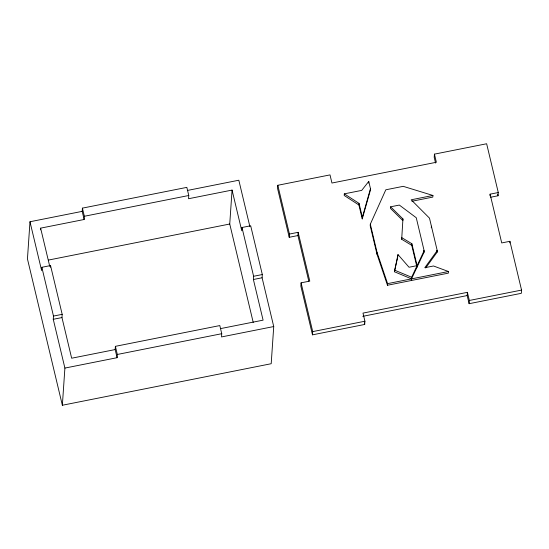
<?xml version="1.0" encoding="UTF-8"?>
<svg xmlns="http://www.w3.org/2000/svg" width="549" height="549" viewBox="0 0 549 549"><rect width="100%" height="100%" fill="white"/><g stroke="black" fill="none" stroke-linecap="round" stroke-linejoin="round"><path stroke-width="0.82" d="M401.683 239.268L402.945 218.941L390.634 206.801L399.336 205.072L416.259 217.74L424.13 250.715L424.013 252.334L411.51 278.871L394.408 271.748L397.998 254.585L409.032 267.246L417.096 265.641L411.867 243.735L401.793 237.648L401.683 239.268L411.757 245.355L416.602 265.634M82.192 211.365L29.982 221.748L27.45 258.915L62.36 405.244L271.199 363.719L273.731 326.552L262.093 277.773L262.319 274.548L250.68 225.769L241.979 227.499L241.759 230.731L232.062 190.084L188.554 198.731L188.774 195.499L186.832 187.374L82.412 208.133L82.192 211.365L84.134 219.497L40.626 228.144L40.509 229.846M273.731 326.552L221.522 336.935L221.741 333.703L219.806 325.571L115.386 346.337L115.166 349.569L71.658 358.216L61.962 317.569L62.181 314.337L50.542 265.565L41.841 267.294L41.621 270.527L29.982 221.748M50.433 267.178L50.542 265.565M62.36 405.244L64.899 368.077L53.26 319.298L53.479 316.073L41.841 267.294M84.134 219.497L84.354 216.265L82.412 208.133M64.899 368.077L117.102 357.694L117.328 354.469L115.386 346.337M253.219 322.407L229.743 224.019L232.062 190.084M220.423 328.638L263.095 320.156L253.391 279.51L253.617 276.277L241.979 227.499M490.682 197.228L498.053 195.767L498.272 192.534L486.64 143.756L434.431 154.139L436.366 162.264L331.953 183.03L330.011 174.898L277.801 185.281L277.581 188.513L289.22 237.292L297.922 235.555L298.141 232.323L289.44 234.059L289.22 237.292M298.141 232.323L309.78 281.102L301.078 282.831L300.852 286.063L312.491 334.842L364.701 324.459L364.92 321.227L362.985 313.102L467.398 292.336L469.34 300.468L469.121 303.7L521.33 293.317L521.55 290.085L509.911 241.306L501.724 242.939L490.085 194.161L498.272 192.534M312.491 334.842L312.71 331.61L301.078 282.831M344.312 193.852L344.202 195.471L358.916 204.99L362.244 218.921L370.355 190.27L370.465 188.657L368.743 181.424L361.716 190.393L344.312 193.852L359.032 203.37L362.354 217.301L362.244 218.921M358.916 204.99L359.032 203.37M368.633 183.043L368.743 181.424M432.935 195.471L403.213 186.337L385.81 189.796L370.321 224.157L370.211 225.776L376.998 254.228L387.47 285.247L448.382 273.134L448.492 271.522L433.504 265.984L424.802 267.713L437.224 250.577L429.483 218.138L411.18 199.795L432.935 195.471L432.825 197.091L411.901 201.25M376.998 254.228L377.108 252.609L370.321 224.157M390.634 206.801L390.524 208.421L402.836 220.554L402.945 218.941M387.47 285.247L387.587 283.634L377.108 252.609M397.888 256.198L397.998 254.585M411.757 245.355L411.867 243.735M411.4 280.491L411.626 277.259L424.13 250.715M416.986 267.26L417.096 265.641M434.431 154.139L434.211 157.371L435.563 163.06M431.294 227.801L431.404 226.188M425.688 267.96L437.114 252.19L437.224 250.577M469.121 303.7L467.178 295.568L467.398 292.336M489.976 195.773L490.085 194.161M509.801 242.926L509.911 241.306M394.408 271.748L397.709 257.021M362.354 217.301L370.465 188.657M187.442 190.441L238.822 180.223L249.864 226.517M84.354 216.265L188.774 195.499M48.387 260.082L229.743 224.019M53.479 316.073L62.181 314.337M253.617 276.277L262.319 274.548M53.26 319.298L61.962 317.569M253.391 279.51L262.093 277.773M387.587 283.634L448.492 271.522M117.328 354.469L221.741 333.703M362.765 316.334L467.178 295.568M312.71 331.61L364.92 321.227M469.34 300.468L521.55 290.085M394.518 270.129L411.626 277.259M497.662 194.113L498.053 195.767M436.723 250.564L437.114 252.19M423.636 250.742L424.013 252.334M364.316 322.833L364.701 324.459M297.922 235.555L308.764 281.026M277.801 185.281L289.44 234.059M115.166 349.569L117.102 357.694M40.626 228.144L49.726 266.306"/></g></svg>
